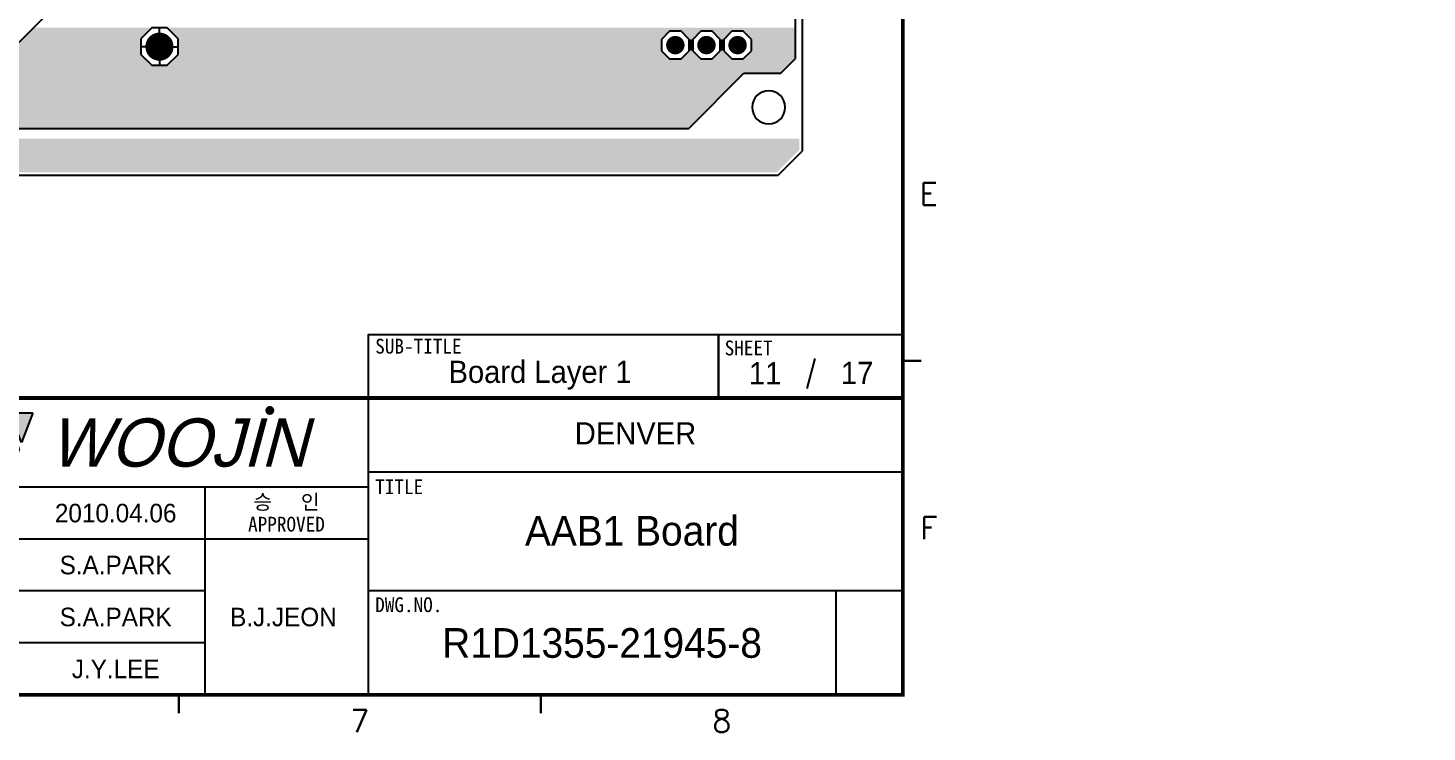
# Model space of a CAD drawing. Extents: x 295 to 953, y 10 to 290.
# Drawn here: x 764.2 to 952.6, y 10 to 104.8 of the extents above; entities that cross this region are included whole.
import ezdxf
from ezdxf.enums import TextEntityAlignment as Align

# ---------------------------------------------------------------- set-up
doc = ezdxf.new("R2010")
doc.units = 0
doc.header["$LTSCALE"] = 5
doc.header["$MEASUREMENT"] = 0
doc.layers.get('0').update_dxf_attribs({"linetype": 'CONTINUOUS', "lineweight": 25})
doc.layers.add('4', color=4, linetype='CONTINUOUS', lineweight=18)
doc.layers.add('6', color=6, linetype='CONTINUOUS', lineweight=13)
for name, color, linetype in [('L1-TOP_GBR', 7, 'CONTINUOUS'), ('SHEET', 3, 'CONTINUOUS'), ('문자', 4, 'CONTINUOUS'), ('테두리', 3, 'CONTINUOUS')]:
    doc.layers.add(name, color=color, linetype=linetype)
doc.styles.add('MARK', font='ARLRDBD.TTF')
doc.styles.get("Standard").update_dxf_attribs({"font": 'simplex.shx'})
doc.styles.add('굴림', font='')
doc.styles.add('굴림체', font='')
doc.styles.get('굴림').set_extended_font_data('Gulim')
doc.styles.get('굴림체').set_extended_font_data('GulimChe')

# ---------------------------------------------------------------- blocks, each defined once
blk = doc.blocks.new('B')
at = {"layer": '문자'}
blk.add_hatch(color=256, dxfattribs=at).paths.add_polyline_path([(13.79, 10), (15.31, 6), (16.84, 10)])
at = {"color": 4, "const_width": 0.6}
blk.add_lwpolyline([(48.46, 10.32, 1), (49.06, 10.32, 1)], format="xyb", close=True, dxfattribs=at)
at = {"layer": '문자'}
for p, q in [((10.73, 2), (7.68, 10)), ((7.68, 10), (10.09, 10)), ((11.94, 5.16), (10.09, 10)), ((10.73, 10), (13.15, 10)), ((13.79, 2), (10.73, 10)), ((14.99, 5.16), (13.15, 10)), ((13.79, 10), (16.84, 10)), ((15.31, 6), (13.79, 10)), ((16.84, 10), (15.31, 6)), ((11.94, 5.16), (10.73, 2)), ((14.99, 5.16), (13.79, 2))]:
    blk.add_line(p, q, dxfattribs=at)
at = {"layer": '문자', "style": 'MARK', "oblique": 15}
blk.add_text('WOOJIN', height=6.5, dxfattribs=at).set_placement((36.4, 6), align=Align.MIDDLE_CENTER)
blk = doc.blocks.new('C')
at = {"layer": 'SHEET'}
for p, q in [((393.14, 60.3), (392.07, 56.28)), ((333, 55), (333, 15)), ((405, 45), (333, 45)), ((333, 43), (247, 43)), ((311, 43), (311, 15)), ((333, 36), (247, 36)), ((311, 29), (247, 29)), ((405, 29), (333, 29)), ((396, 29), (396, 15)), ((311, 22), (227, 22))]:
    blk.add_line(p, q, dxfattribs=at)
for points in [[(333, 55), (380.19, 55), (380.19, 63.49), (333, 63.49)], [(380.19, 55), (405, 55), (405, 63.49), (380.19, 63.49)]]:
    blk.add_lwpolyline(points, close=True, dxfattribs=at)
at = {"layer": '테두리'}
blk.add_line((405, 285), (405, 15), dxfattribs=at)
for points, const_width in [([(15, 285), (15, 15), (405, 15), (405, 285), (15, 285)], 0.5), ([(407.5, 60), (405, 60)], 0.3), ([(15, 55), (405, 55)], 0.5), ([(307.5, 12.5), (307.5, 15)], 0.3), ([(356.25, 12.5), (356.25, 15)], 0.3)]:
    blk.add_lwpolyline(points, dxfattribs=dict(at, const_width=const_width))
blk.add_blockref('B', (271, 43))
at = {"layer": '문자'}
for s, p in [('E', (408.5, 82.5)), ('F', (408.5, 37.5)), ('7', (331.88, 11.5)), ('8', (380.62, 11.5))]:
    blk.add_text(s, height=3, dxfattribs=at).set_placement(p, align=Align.MIDDLE)
at = {"layer": '문자', "style": '굴림체'}
for s, p in [('SUB-TITLE', (339.77, 61.98)), ('SHEET', (384.24, 61.74)), ('승   인', (322, 41)), ('APPROVED', (322, 38))]:
    blk.add_text(s, height=2, dxfattribs=at).set_placement(p, align=Align.MIDDLE_CENTER)
for s, p in [('TITLE', (333.95, 42.05)), ('DWG.NO.', (333.95, 26.15))]:
    blk.add_text(s, height=2, dxfattribs=at).set_placement(p)

msp = doc.modelspace()

# ---------------------------------------------------------------- linework, layer by layer
for points, const_width in [([(780.93, 102.33, 1), (782.82, 102.33, 1)], 1.9), ([(850.73, 102.54, 1), (851.97, 102.54, 1)], 1.24), ([(854.92, 102.54, 1), (856.16, 102.54, 1)], 1.24), ([(859.11, 102.54, 1), (860.35, 102.54, 1)], 1.24)]:
    msp.add_lwpolyline(points, format="xyb", close=True, dxfattribs=dict(const_width=const_width))
at = {"layer": 'L1-TOP_GBR'}
for p, q in [((868.48, 88.3), (868.48, 246.7)), ((868.48, 88.3), (868.48, 246.7)), ((867.53, 100.73), (867.53, 234.27)), ((760.92, 100.89), (766.7, 106.68)), ((780.83, 104.85), (779.36, 103.38)), ((782.92, 104.85), (780.83, 104.85)), ((781.87, 102.33), (781.87, 104.85)), ((784.39, 103.38), (782.92, 104.85)), ((850.58, 104.4), (849.49, 103.31)), ((852.12, 104.4), (850.58, 104.4)), ((853.21, 103.31), (852.12, 104.4)), ((854.77, 104.4), (853.69, 103.31)), ((856.31, 104.4), (854.77, 104.4)), ((857.4, 103.31), (856.31, 104.4)), ((858.96, 104.4), (857.88, 103.31)), ((860.5, 104.4), (858.96, 104.4)), ((861.59, 103.31), (860.5, 104.4)), ((779.36, 103.38), (779.36, 101.29)), ((781.87, 102.33), (779.36, 102.33)), ((781.87, 102.33), (781.87, 99.82)), ((781.87, 102.33), (784.39, 102.33)), ((784.39, 101.29), (784.39, 103.38)), ((849.49, 103.31), (849.49, 101.77)), ((849.49, 101.77), (850.58, 100.68)), ((852.12, 100.68), (853.21, 101.77)), ((853.21, 101.77), (853.21, 103.31)), ((853.69, 103.31), (853.69, 101.77)), ((853.69, 101.77), (854.77, 100.68)), ((856.31, 100.68), (857.4, 101.77)), ((857.4, 101.77), (857.4, 103.31)), ((857.88, 103.31), (857.88, 101.77)), ((857.88, 101.77), (858.96, 100.68)), ((860.5, 100.68), (861.59, 101.77)), ((861.59, 101.77), (861.59, 103.31)), ((779.36, 101.29), (780.83, 99.82)), ((782.92, 99.82), (784.39, 101.29)), ((850.58, 100.68), (852.12, 100.68)), ((854.77, 100.68), (856.31, 100.68)), ((858.96, 100.68), (860.5, 100.68)), ((865.54, 98.74), (867.53, 100.73)), ((780.83, 99.82), (782.92, 99.82)), ((853.16, 91.31), (860.59, 98.74)), ((860.59, 98.74), (865.54, 98.74)), ((656.19, 91.31), (853.16, 91.31)), ((865.18, 85), (868.48, 88.3)), ((505.48, 85), (865.18, 85))]:
    msp.add_line(p, q, dxfattribs=at)
for start, end in [(0, 180), (180, 0)]:
    msp.add_arc((863.92, 94.16), 2.23, start, end, dxfattribs=at)
for points in [[(763.4, 103.38), (764.88, 104.85), (779.36, 103.38), (780.83, 104.85)], [(764.88, 104.85), (764.9, 104.87), (867.53, 104.85), (867.53, 104.87)], [(764.88, 104.85), (764.88, 104.85), (780.83, 104.85), (782.92, 104.85)], [(783.37, 104.4), (782.92, 104.85), (867.53, 104.4), (867.53, 104.85)], [(784.39, 103.38), (783.37, 104.4), (849.56, 103.38), (850.58, 104.4)], [(783.37, 104.4), (783.37, 104.4), (850.58, 104.4), (852.12, 104.4)], [(853.21, 103.31), (852.12, 104.4), (853.69, 103.31), (854.77, 104.4)], [(852.12, 104.4), (852.12, 104.4), (854.77, 104.4), (856.31, 104.4)], [(857.4, 103.31), (856.31, 104.4), (857.88, 103.31), (858.96, 104.4)], [(856.31, 104.4), (856.31, 104.4), (858.96, 104.4), (860.5, 104.4)], [(861.59, 103.31), (860.5, 104.4), (867.53, 103.31), (867.53, 104.4)], [(761.32, 101.29), (763.4, 103.38), (779.36, 101.29), (779.36, 103.38)], [(784.39, 103.31), (784.39, 103.38), (849.49, 103.31), (849.56, 103.38)], [(784.39, 101.77), (784.39, 103.31), (849.49, 101.77), (849.49, 103.31)], [(784.39, 101.29), (784.39, 101.77), (849.97, 101.29), (849.49, 101.77)], [(852.12, 100.68), (853.21, 101.77), (854.77, 100.68), (853.69, 101.77)], [(853.21, 101.77), (853.21, 103.31), (853.69, 101.77), (853.69, 103.31)], [(856.31, 100.68), (857.4, 101.77), (858.96, 100.68), (857.88, 101.77)], [(857.4, 101.77), (857.4, 103.31), (857.88, 101.77), (857.88, 103.31)], [(860.54, 100.73), (861.59, 101.77), (867.53, 100.73), (867.53, 101.77)], [(861.59, 101.77), (861.59, 103.31), (867.53, 101.77), (867.53, 103.31)], [(758.19, 99.82), (759.26, 100.89), (780.83, 99.82), (779.76, 100.89)], [(760.92, 100.89), (761.32, 101.29), (779.76, 100.89), (779.36, 101.29)], [(782.92, 99.82), (783.78, 100.68), (866.62, 99.82), (867.49, 100.68)], [(783.78, 100.68), (784.39, 101.29), (850.58, 100.68), (849.97, 101.29)], [(860.5, 100.68), (860.54, 100.73), (867.49, 100.68), (867.53, 100.73)], [(656.25, 98.74), (656.25, 99.82), (865.54, 98.74), (866.62, 99.82)], [(656.25, 91.4), (656.25, 98.74), (853.25, 91.4), (860.59, 98.74)], [(656.25, 98.74), (656.25, 98.74), (860.59, 98.74), (865.54, 98.74)], [(656.19, 91.31), (656.25, 91.4), (853.16, 91.31), (853.25, 91.4)], [(505.89, 88.46), (505.89, 89.95), (868.07, 88.46), (868.07, 89.95)], [(505.89, 89.95), (505.89, 89.95), (868.07, 89.95), (517.44, 89.95)], [(505.89, 85.82), (505.89, 88.46), (865.43, 85.82), (868.07, 88.46)], [(506.3, 85.41), (505.89, 85.82), (865.01, 85.41), (865.43, 85.82)]]:
    msp.add_solid(points, dxfattribs=at)

# ---------------------------------------------------------------- block references
msp.add_blockref('C', (476.98, 0))

# ---------------------------------------------------------------- texts
at = {"color": 4, "style": '굴림'}
for s, p in [('2010.04.06', (775.98, 39.5)), ('S.A.PARK', (775.98, 32.5)), ('S.A.PARK', (775.98, 25.5)), ('B.J.JEON', (798.57, 25.5)), ('J.Y.LEE', (775.98, 18.5))]:
    msp.add_text(s, height=2.5, dxfattribs=at).set_placement(p, align=Align.MIDDLE_CENTER)
at = {"layer": '4', "style": '굴림'}
for s, p in [('Board Layer 1', (833.13, 58.53)), ('11', (863.44, 58.33)), ('17', (875.83, 58.38)), ('DENVER', (845.98, 50.24))]:
    msp.add_text(s, height=3, dxfattribs=at).set_placement(p, align=Align.MIDDLE_CENTER)
at = {"layer": '6', "color": 4, "insert": (952.58, 102.14), "char_height": 3, "width": 52.2944, "attachment_point": 4, "style": '굴림체'}
msp.add_mtext('{\\f굴림|b0|i0|c129;\\C7;', dxfattribs=at)
at = {"layer": '문자', "style": '굴림'}
for s, p in [('AAB1 Board', (845.5, 37.11)), ('R1D1355-21945-8', (841.48, 22))]:
    msp.add_text(s, height=4, dxfattribs=at).set_placement(p, align=Align.MIDDLE_CENTER)

doc.saveas('drawing.dxf')
